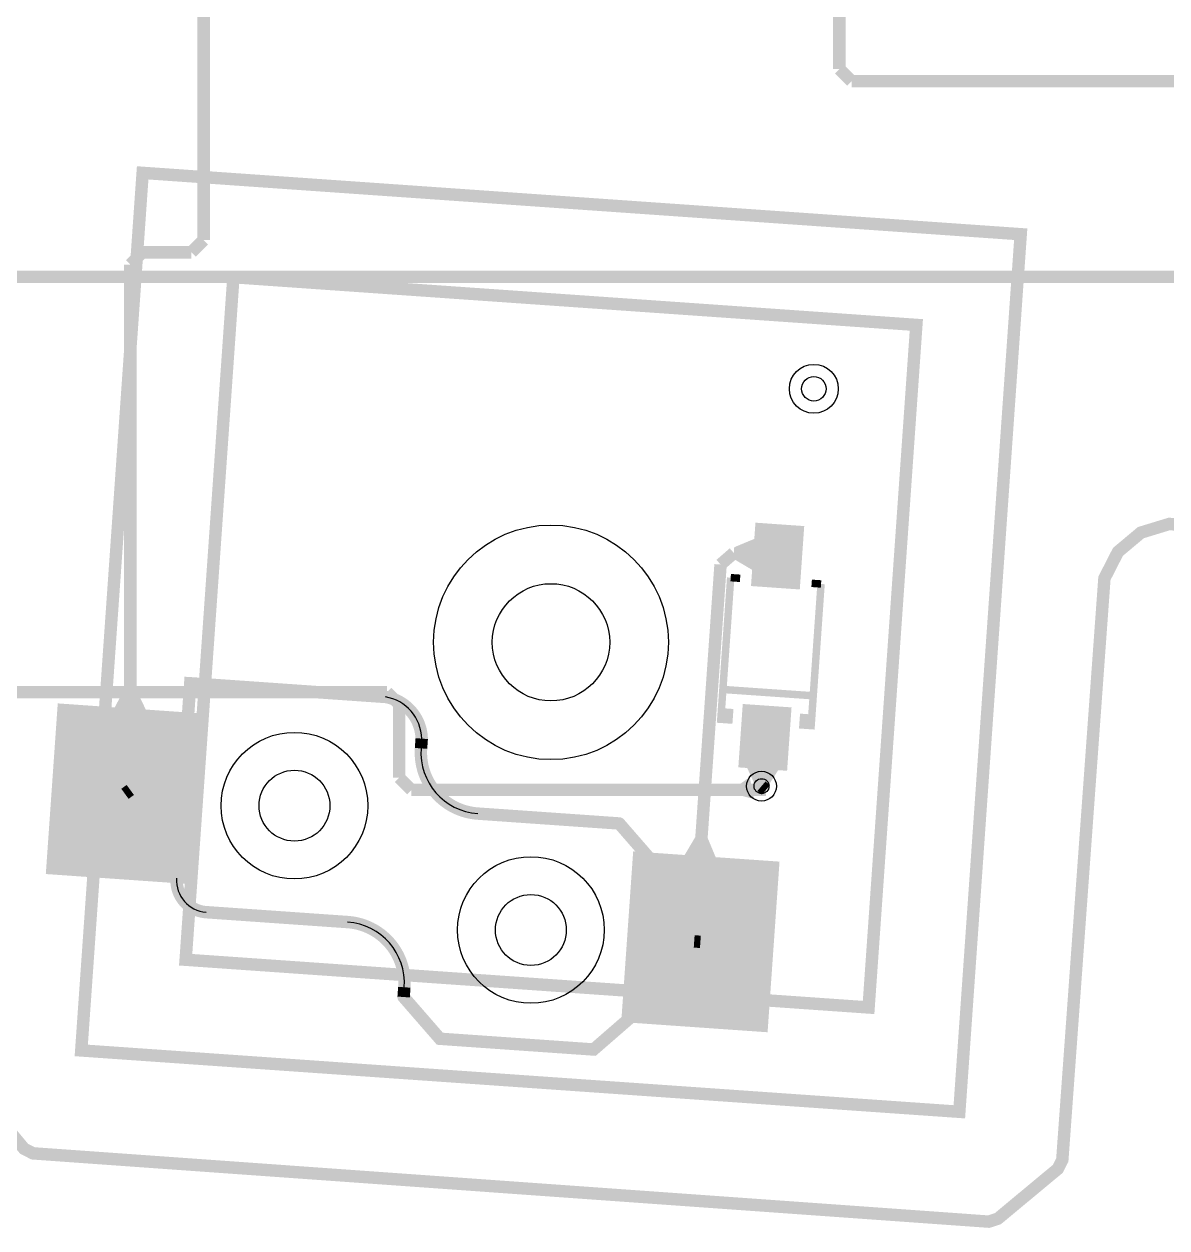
# Model space of a CAD drawing. Header units: millimetres. Extents: x -992 to -826, y 770 to 901.
# Drawn here: x -896 to -872.63, y 791.06 to 815.69 of the extents above; entities that cross this region are included whole.
import ezdxf

# ---------------------------------------------------------------- set-up
doc = ezdxf.new("R2010")
doc.units = ezdxf.units.MM
for name, color, linetype, true_color in [('BoardOutLine', 7, 'Continuous', 0xff00ff), ('BottomLayer', 7, 'Continuous', 0x0000ff), ('BottomPasteMaskLayer', 7, 'Continuous', 0x800000), ('BottomSilkLayer', 7, 'Continuous', 0x66cc33), ('BottomSolderMaskLayer', 7, 'Continuous', 0xaa00ff), ('Document', 7, 'Continuous', 0xffffff), ('Hole', 7, 'Continuous', 0x222222), ('Multi-Layer', 7, 'Continuous', 0xc0c0c0), ('TopLayer', 7, 'Continuous', 0xff0000), ('TopSilkLayer', 7, 'Continuous', 0xffcc00)]:
    doc.layers.add(name, color=color, linetype=linetype, true_color=true_color)

msp = doc.modelspace()

# ---------------------------------------------------------------- hatches: boundary and pattern name
at = {"layer": 'BottomLayer'}
for points in [[(-880.1407670815342, 804.1196850393702), (-880.0500889001779, 805.4165100330202), (-881.0476504953011, 805.4862585725173), (-881.1383286766575, 804.1894335788674)], [(-881.0708458216918, 805.1544754889511), (-881.1151460502922, 804.5210210820424), (-881.4819278638558, 804.7376352552707), (-881.4642087884176, 804.9910160020322)], [(-893.515044450089, 801.6626771653545), (-894.1484988569978, 801.7069723139448), (-893.9587731775464, 802.0756362712727), (-893.7047726695455, 802.0578740157482)], [(-895.5595123190247, 798.2971043942089), (-892.5668275336552, 798.087833375667), (-892.3226822453646, 801.5792989585981), (-895.3153670307341, 801.7885699771401)], [(-880.4002032004065, 800.4097282194566), (-880.3094996189993, 801.7065786131574), (-881.3070866141734, 801.7763271526544), (-881.3977647955297, 800.4795021590045)], [(-881.2157023114047, 800.4667665735333), (-880.582247904496, 800.4224612649227), (-880.7966954533911, 800.086692913386), (-881.0500787401576, 800.1044145288292)], [(-880.6812293624588, 800.2807315214632), (-881.1373228346458, 800.3125222250446), (-881.0211328422658, 800.5183007366016), (-880.7677470154941, 800.5006400812803)], [(-881.8614528829058, 798.6422428244858), (-882.4949072898146, 798.6865379730762), (-882.2782931165864, 799.0533223266448), (-882.0249123698248, 799.0356032512067)], [(-883.7920751841505, 795.2687071374144), (-880.7993903987808, 795.0594361188723), (-880.5552451104903, 798.5509017018036), (-883.5479298958599, 798.7601727203456)]]:
    msp.add_hatch(color=256, dxfattribs=at).paths.add_polyline_path(points)
at = {"layer": 'BottomPasteMaskLayer'}
for points in [[(-880.1407670815342, 804.1196850393702), (-880.0500889001779, 805.4165100330202), (-881.0476504953011, 805.4862585725173), (-881.1383286766575, 804.1894335788674)], [(-895.5595123190247, 798.2971043942089), (-892.5668275336552, 798.087833375667), (-892.3226822453646, 801.5792989585981), (-895.3153670307341, 801.7885699771401)], [(-880.4002032004065, 800.4097282194566), (-880.3094996189993, 801.7065786131574), (-881.3070866141734, 801.7763271526544), (-881.3977647955297, 800.4795021590045)], [(-883.7920751841505, 795.2687071374144), (-880.7993903987808, 795.0594361188723), (-880.5552451104903, 798.5509017018036), (-883.5479298958599, 798.7601727203456)]]:
    msp.add_hatch(color=256, dxfattribs=at).paths.add_polyline_path(points)
at = {"layer": 'BottomSilkLayer'}
for points in [[(-881.8163855727712, 801.6966979933961), (-881.4971729743461, 801.674376428753), (-881.5184353568708, 801.3703200406402), (-881.8376454152909, 801.3926416052834)], [(-879.816441452883, 801.5568478536959), (-880.1356515113031, 801.579169418339), (-880.1569138938279, 801.2751130302262), (-879.8377038354078, 801.2527914655831)]]:
    msp.add_hatch(color=256, dxfattribs=at).paths.add_polyline_path(points)
at = {"layer": 'BottomSolderMaskLayer'}
for points in [[(-880.1407670815342, 804.1196850393702), (-880.0500889001779, 805.4165100330202), (-881.0476504953011, 805.4862585725173), (-881.1383286766575, 804.1894335788674)], [(-895.5595123190247, 798.2971043942089), (-892.5668275336552, 798.087833375667), (-892.3226822453646, 801.5792989585981), (-895.3153670307341, 801.7885699771401)], [(-880.4002032004065, 800.4097282194566), (-880.3094996189993, 801.7065786131574), (-881.3070866141734, 801.7763271526544), (-881.3977647955297, 800.4795021590045)], [(-883.7920751841505, 795.2687071374144), (-880.7993903987808, 795.0594361188723), (-880.5552451104903, 798.5509017018036), (-883.5479298958599, 798.7601727203456)]]:
    msp.add_hatch(color=256, dxfattribs=at).paths.add_polyline_path(points)
at = {"layer": 'Document'}
for points in [[(-880.4879705359411, 804.9469519939041), (-880.6795275590553, 804.9603479806962), (-880.7331013462028, 804.1942214884431), (-880.5415443230887, 804.1808280416562)], [(-880.9869240538483, 804.6931775463553), (-881.0003200406402, 804.5016230632463), (-880.2341935483872, 804.4480492760987), (-880.2208001016003, 804.6396062992128)], [(-892.757360934722, 798.2013157226315), (-892.4871932943867, 802.0648793497588), (-888.6236296672594, 801.7947142494287), (-888.6070463564561, 801.7946856079541), (-888.5906006897585, 801.7968179926299), (-888.5745730723784, 801.8010750454425), (-888.5592367816189, 801.8073841819344), (-888.544853307387, 801.8156378287985), (-888.5316678936862, 801.825695258046), (-888.5199053571071, 801.8373849864755), (-888.5097662536148, 801.85050769953), (-888.5014234589898, 801.8648396496895), (-888.4950192212257, 801.8801364714573), (-888.4906627351443, 801.8961373478882), (-888.4884282805801, 801.9125694576229), (-888.4883539558798, 801.9291526266015), (-888.490441028309, 801.9456041051432), (-888.494653912446, 801.9616433889421), (-888.5009207769269, 801.9769970017778), (-888.5091347691994, 801.9914031583951), (-888.5191558374016, 802.0046162280468), (-888.5308131183024, 802.0164109225971), (-888.5439078505877, 802.0265861377744), (-888.5582167638217, 802.0349683820799), (-888.5734958852958, 802.041414734887), (-888.5894846998622, 802.0458152832954), (-888.6059105918213, 802.0480949961901), (-892.5961671323344, 802.3271196342394), (-892.6127793220797, 802.3271921244007), (-892.6292588554295, 802.3250956789482), (-892.6453237657196, 802.320866168299), (-892.6606991805331, 802.3145759598546), (-892.6751220247979, 802.3063326797869), (-892.688345522031, 802.2962773715427), (-892.7001434167116, 802.2845820825738), (-892.7103138455383, 802.2714469205862), (-892.7186827913332, 802.2570966296748), (-892.725107060495, 802.2417767449267), (-892.7294767330579, 802.2257493912882), (-892.7317170434342, 802.2092887985777), (-893.0107416814835, 798.2190322580647), (-893.0107662992158, 798.2024515022009), (-893.0086305903372, 798.1860088497801), (-893.0043709582924, 798.1699845680213), (-892.9980600090815, 798.1546517929593), (-892.9898053136817, 798.1402718738043), (-892.9797475744848, 798.12708991821), (-892.9680582270062, 798.1153306143799), (-892.9549365177437, 798.1051944012272), (-892.9406061079942, 798.0968540518666), (-892.9253112615168, 798.0904517286731), (-892.9093126810236, 798.0860965601055), (-892.8928830644684, 798.083862780597), (-892.8763024568718, 798.0837884652194), (-892.8598534769176, 798.0858748806883), (-892.8438164996782, 798.0900864637716), (-892.8284648775848, 798.0963514274702), (-892.8140602810977, 798.1045629846362), (-892.800848238499, 798.1145811681749), (-892.7890539508294, 798.1262352168023), (-892.7788784533061, 798.1393264856941), (-892.7704951886514, 798.1536318324139), (-892.7640470507371, 798.1689074204054), (-892.75964394894, 798.1848928752194), (-892.757360934722, 798.2013157226315)], [(-888.6361925323852, 801.7960248920499), (-888.5965054545657, 801.7881817251711), (-888.5572881902808, 801.7782526972957), (-888.5186502871178, 801.7662655436844), (-888.4806996743047, 801.7522537486657), (-888.4435423612265, 801.736256452102), (-888.4072821413035, 801.7183183400589), (-888.3720203020597, 801.698489519981), (-888.3378553421917, 801.6768253807238), (-888.3048826964266, 801.6533864378341), (-888.2731944689397, 801.6282381645082), (-888.2428791760753, 801.601450808702), (-888.2140214990891, 801.5730991969048), (-888.1867020476042, 801.5432625251217), (-888.1609971344393, 801.5120241376517), (-888.1369785624413, 801.4794712942779), (-888.114713423914, 801.4456949265202), (-888.0942639132061, 801.4107893836317), (-888.07568715298, 801.374852169048), (-888.0590350346488, 801.3379836680258), (-888.0443540734251, 801.300286867232), (-888.0316852783877, 801.2618670670655), (-888.0210640379287, 801.2228315875161), (-888.0125200209015, 801.1832894683826), (-888.0060770937455, 801.1433511646854), (-888.0017532538177, 801.1031282381284), (-887.9995605791212, 801.0627330454662), (-887.9982550854162, 801.0467410589099), (-887.9949436217867, 801.0310413087061), (-887.9896790449569, 801.0158843901988), (-887.9825453867379, 801.0015122341933), (-887.9736565127336, 800.9881542453192), (-887.963154304847, 800.9760236403326), (-887.9512063965986, 800.9653140448071), (-887.9380034974038, 800.9561964025306), (-887.9237563485176, 800.9488162469464), (-887.9086923592383, 800.9432913781854), (-887.893051977059, 800.9397099827708), (-887.8770848497066, 800.938129226008), (-887.8610458403299, 800.9385743395269), (-887.84519095944, 800.9410382185409), (-887.8297732785365, 800.9454815352516), (-887.8150388906466, 800.9518333665892), (-887.8012229822513, 800.9599923262682), (-887.7885460792996, 800.9698281830883), (-887.7772105272315, 800.9811839396524), (-887.7673972611911, 800.9938783383169), (-887.759262917988, 801.0077087543802), (-887.7529373359, 801.0224544303254), (-887.7485214822294, 801.0378799994945), (-887.746085841688, 801.0537392429501), (-887.7456692913387, 801.0697790195582), (-887.7480341894495, 801.1164157477687), (-887.7525323151872, 801.1628952489073), (-887.7591542303916, 801.2091199976927), (-887.7678860406764, 801.2549930033758), (-887.778709424583, 801.3004180132499), (-887.7916016720235, 801.3452997146123), (-887.8065357319315, 801.3895439347536), (-887.8234802690226, 801.4330578385548), (-887.842399729543, 801.4757501232777), (-887.8632544158693, 801.5175312101411), (-887.8860005698052, 801.5583134322774), (-887.9105904643953, 801.5980112186804), (-887.9369725040691, 801.6365412737531), (-887.9650913329001, 801.6738227520825), (-887.9948879507564, 801.7097774280728), (-888.0262998370973, 801.7443298600821), (-888.0592610821567, 801.7774075487164), (-888.0937025252374, 801.8089410889517), (-888.1295518998272, 801.8388643157623), (-888.1667339852322, 801.8671144429513), (-888.2051707644068, 801.8936321948909), (-888.2447815876537, 801.9183619308975), (-888.2854833418456, 801.9412517619791), (-888.3271906248177, 801.962253659711), (-888.3698159245611, 801.9813235570111), (-888.4132698028449, 801.9984214406038), (-888.4574610828793, 802.0135114349767), (-888.5022970406262, 802.0265618776571), (-888.5476835993579, 802.0375453856466), (-888.593525527051, 802.046438912878), (-888.6100508324324, 802.0481523304168), (-888.6266584074024, 802.0476941042443), (-888.6430640917488, 802.0450720747374), (-888.6589871796639, 802.0403311055479), (-888.6741552226987, 802.0335523159731), (-888.6883086914318, 802.0248516929821), (-888.7012054160887, 802.0143781066465), (-888.7126247301351, 802.0023107629323), (-888.7223712459416, 801.9888561374362), (-888.7302781979206, 801.9742444425308), (-888.7362102959313, 801.9587256883668), (-888.7400660401322, 801.942565405131), (-888.741779457671, 801.9260400997497), (-888.7413212314984, 801.9094325247797), (-888.7386992019915, 801.8930268404333), (-888.7339582328021, 801.8771037525183), (-888.7271794432273, 801.8619357094834), (-888.7184788202363, 801.8477822407505), (-888.7080052339006, 801.8348855160934), (-888.6959378901865, 801.823466202047), (-888.6824832646904, 801.8137196862405), (-888.6678715697849, 801.8058127342616), (-888.652352815621, 801.7998806362508), (-888.6361925323852, 801.7960248920499)], [(-880.7407848615699, 800.8876936753875), (-880.9323418846839, 800.9010896621795), (-880.8787680975363, 801.6672136144274), (-880.6872110744223, 801.6538201676404)], [(-887.9993268986539, 801.0762611125224), (-888.0132842265685, 800.8766471932945), (-888.0133128680435, 800.860063882491), (-888.0111804833679, 800.8436182157932), (-888.0069234305554, 800.8275905984128), (-888.0006142940638, 800.812254307653), (-887.9923606471998, 800.7978708334209), (-887.9823032179522, 800.7846854197197), (-887.9706134895226, 800.7729228831403), (-887.9574907764681, 800.7627837796479), (-887.9431588263084, 800.7544409850226), (-887.9278620045404, 800.7480367472583), (-887.9118611281094, 800.7436802611768), (-887.8954290183744, 800.7414458066128), (-887.8788458493957, 800.7413714819123), (-887.8623943708537, 800.7434585543416), (-887.8463550870547, 800.7476714384787), (-887.8310014742187, 800.7539383029598), (-887.8165953176014, 800.7621522952326), (-887.8033822479497, 800.772173363435), (-887.7915875533993, 800.7838306443359), (-887.781412338222, 800.7969253766217), (-887.7730300939165, 800.811234289856), (-887.7665837411097, 800.8265134113303), (-887.7621831927015, 800.8425022258971), (-887.759903479807, 800.8589281178564), (-887.7459436118874, 801.0585445770893), (-887.7458712405046, 801.0751569385945), (-887.7479678365601, 801.0916366254052), (-887.752197526714, 801.107701665511), (-887.7584879397953, 801.1230771816214), (-887.7667314450919, 801.1375000943932), (-887.7767869939427, 801.1507236237899), (-887.788482533119, 801.1625215115573), (-887.801617948703, 801.1726918925647), (-887.8159684900919, 801.1810607487733), (-887.831288615544, 801.187484886733), (-887.8473161934654, 801.1918543876625), (-887.863776987554, 801.1940944881891), (-887.8803893490593, 801.1941668595719), (-887.8968690358699, 801.1920702635164), (-887.9129340759757, 801.1878405733625), (-887.9283095920862, 801.1815501602812), (-887.942732504858, 801.1733066549846), (-887.9559560342547, 801.1632511061338), (-887.9677539220221, 801.1515555669574), (-887.9779243030295, 801.1384201513736), (-887.9862931592381, 801.1240696099845), (-887.9927172971979, 801.1087494845324), (-887.9970867981273, 801.092721906611), (-887.9993268986539, 801.0762611125224)], [(-887.7593726187454, 800.8592227584456), (-887.7617199251403, 800.8102848268103), (-887.7619304191054, 800.7612910854513), (-887.7600036999775, 800.7123347911321), (-887.7559434351555, 800.663509129338), (-887.7497573531193, 800.6149070369024), (-887.74145722872, 800.566621025108), (-887.7310588607658, 800.5187430035955), (-887.7185820419509, 800.47136410542), (-887.704050521181, 800.424574513584), (-887.6874919583686, 800.3784632893794), (-887.6689378717837, 800.3331182028643), (-887.6484235780609, 800.2886255657979), (-887.6259881249765, 800.245070067351), (-887.6016742171223, 800.2025346129051), (-887.575528134621, 800.1611001662466), (-887.547599645034, 800.120845595457), (-887.5179419086318, 800.0818475227924), (-887.4866113772066, 800.0441801788368), (-887.4536676866196, 800.0079152612086), (-887.4191735432876, 799.9731217980891), (-887.3831946048244, 799.9398660168303), (-887.3457993550666, 799.9082112178954), (-887.3070589737168, 799.8782176543702), (-887.2670472008588, 799.8499424172745), (-887.2258401965964, 799.8234393268928), (-887.1835163960878, 799.7987588303303), (-887.1401563602484, 799.77594790549), (-887.0958426224078, 799.7550499716531), (-887.0506595312124, 799.7361048068321), (-887.0046930900727, 799.7191484720569), (-886.9580307934605, 799.7042132427334), (-886.9107614603688, 799.69132754721), (-886.862975065249, 799.6805159126658), (-886.8147625667507, 799.6717989184239), (-886.7662157345865, 799.6651931567806), (-886.7174269748541, 799.6607112014226), (-886.7009661916305, 799.6584709351273), (-886.6849386461183, 799.6541012712657), (-886.6696185740651, 799.6476769759978), (-886.655268106151, 799.6393079707968), (-886.6421327828608, 799.6291374516621), (-886.6304373532178, 799.6173394389959), (-886.6203819292658, 799.6041158000659), (-886.6121385620964, 799.5896927950004), (-886.6058482980077, 799.574317205415), (-886.6016187651617, 799.5582521119104), (-886.5995223320385, 799.5417723926905), (-886.5995948691899, 799.5251600203202), (-886.6018351354851, 799.5086992370966), (-886.6062047993468, 799.4926716915845), (-886.6126290946146, 799.4773516195312), (-886.6209980998156, 799.4630011516172), (-886.6311686189503, 799.4498658283269), (-886.6429666316164, 799.438170398684), (-886.6561902705465, 799.4281149747319), (-886.670613275612, 799.4198716075626), (-886.6859888651974, 799.4135813434738), (-886.7020539587021, 799.4093518106279), (-886.718533677922, 799.4072553775046), (-886.7351460502922, 799.407327914656), (-886.7889994340327, 799.4121568693016), (-886.8426217211837, 799.4190963263384), (-886.8959302338798, 799.4281355861201), (-886.9488427780506, 799.4392607114064), (-887.0012777701525, 799.4524545488521), (-887.0531543629584, 799.4676967554547), (-887.1043925702129, 799.4849638299206), (-887.1549133899593, 799.504229148901), (-887.2046389263496, 799.525463008041), (-887.2534925097481, 799.5486326677794), (-887.3013988149457, 799.5737024038286), (-887.3482839773004, 799.6006335622562), (-887.3940757066254, 799.6293846190837), (-887.4387033986508, 799.6599112443107), (-887.482098243885, 799.6921663702657), (-887.5241933337091, 799.7261002641767), (-887.5649237635405, 799.7616606048531), (-887.6042267329061, 799.7987925633568), (-887.6420416422718, 799.8374388875407), (-887.6783101864786, 799.8775399903234), (-887.7129764446402, 799.9190340415638), (-887.7459869663653, 799.9618570633944), (-887.7772908541705, 800.0059430288659), (-887.8068398419567, 800.0512239637511), (-887.8345883694287, 800.0976300513519), (-887.8604936523423, 800.145089740146), (-887.8845157484718, 800.1935298541096), (-887.9066176191953, 800.2428757055441), (-887.9267651866023, 800.2930512102336), (-887.9449273860374, 800.3439790047563), (-887.9610762139978, 800.3955805657673), (-887.9751867713098, 800.4477763310707), (-887.987237301521, 800.500485822293), (-887.9972092244442, 800.5536277689687), (-888.0050871648066, 800.6071202338484), (-888.0108589759554, 800.6608807392341), (-888.0145157585871, 800.7148263941477), (-888.0160518744678, 800.768874022137), (-888.0154649551278, 800.8229402895221), (-888.0127559055119, 800.8769418338838), (-888.0105156392167, 800.8934026171074), (-888.006145975355, 800.9094301626195), (-887.9997216800872, 800.9247502346728), (-887.9913526748862, 800.9391007025869), (-887.9811821557515, 800.952236025877), (-887.9693841430853, 800.9639314555201), (-887.9561605041552, 800.9739868794721), (-887.9417374990898, 800.9822302466414), (-887.9263619095043, 800.9885205107303), (-887.9102968159997, 800.9927500435762), (-887.8938170967798, 800.9948464766994), (-887.8772047244095, 800.994773939548), (-887.860743941186, 800.9925336732529), (-887.8447163956739, 800.9881640093912), (-887.8293963236206, 800.9817397141233), (-887.8150458557064, 800.9733707089223), (-887.8019105324163, 800.9632001897876), (-887.7902151027733, 800.9514021771214), (-887.7801596788213, 800.9381785381913), (-887.7719163116519, 800.9237555331259), (-887.765626047563, 800.9083799435405), (-887.7613965147173, 800.8923148500359), (-887.7593000815939, 800.875835130816), (-887.7593726187454, 800.8592227584456)], [(-888.338092456185, 795.6971526543055), (-887.5958470916943, 794.843296926594), (-887.5841491677057, 794.8314996727972), (-887.5710113645413, 794.8213303684552), (-887.5566585093791, 794.8129630408363), (-887.5413362225776, 794.806540879988), (-887.5253067143755, 794.8021737883257), (-887.5088442976887, 794.7999364998732), (-884.36650495301, 794.5802032004066), (-884.3498916958617, 794.5801274444192), (-884.3334106958398, 794.5822209320174), (-884.3173439814367, 794.5864478387276), (-884.3019664917481, 794.5927358322808), (-884.2875413716214, 794.6009773103871), (-884.274315468631, 794.6110312420626), (-883.367106934214, 795.3996570993144), (-883.3553096804171, 795.4113550233029), (-883.345140376075, 795.4244928264673), (-883.3367730484563, 795.4388456816296), (-883.330350887608, 795.4541679684311), (-883.3259837959456, 795.4701974766332), (-883.3237465074931, 795.4866598933199), (-883.1040132080266, 798.6289992379986), (-883.1039374520392, 798.6456124951469), (-883.1060309396374, 798.6620934951688), (-883.1102578463476, 798.678160209572), (-883.1165458399008, 798.6935376992604), (-883.1247873180071, 798.7079628193873), (-883.1348412496826, 798.7211887223775), (-883.7379044958091, 799.4149326898655), (-883.7496024197976, 799.4267299436624), (-883.7627402229621, 799.4368992480045), (-883.7770930781243, 799.4452665756232), (-883.7924153649258, 799.4516887364715), (-883.8084448731279, 799.4560558281338), (-883.8249072898146, 799.4582931165863), (-886.6679781559565, 799.6570993141988), (-886.6845589118201, 799.6571239319311), (-886.7010015642409, 799.6549882230526), (-886.7170258459997, 799.6507285910077), (-886.7323586210618, 799.6444176417968), (-886.7467385402167, 799.636162946397), (-886.759920495811, 799.6261052072001), (-886.7716797996412, 799.6144158597215), (-886.7818160127938, 799.601294150459), (-886.7901563621544, 799.5869637407095), (-886.7965586853479, 799.5716688942321), (-886.8009138539155, 799.5556703137389), (-886.803147633424, 799.5392406971837), (-886.8032219488016, 799.5226600895871), (-886.8011355333329, 799.5062111096329), (-886.7969239502495, 799.4901741323935), (-886.7906589865509, 799.4748225103001), (-886.7824474293848, 799.460417913813), (-886.7724292458461, 799.4472058712144), (-886.7607751972188, 799.4354115835447), (-886.7476839283269, 799.4252360860214), (-886.7333785816071, 799.4168528213667), (-886.7181029936157, 799.4104046834524), (-886.7021175388016, 799.4060015816553), (-886.6856946913895, 799.4037185674373), (-883.8951003302008, 799.2085801371604), (-883.3610642621286, 798.5942418084837), (-883.573456946914, 795.5568529337061), (-884.4012623825249, 794.8372542545087), (-887.4386512573026, 795.0496494792991), (-888.1463703327407, 795.8638150876303), (-888.1580673438743, 795.8756145566099), (-888.1712044251996, 795.8857863131893), (-888.1855567976171, 795.8941563157966), (-888.2008788880602, 795.9005813513694), (-888.2169085313183, 795.9049514857697), (-888.2333714557561, 795.9071919447878), (-888.2499859761775, 795.9072643935492), (-888.2664678135371, 795.9051675924359), (-888.2825349590335, 795.9009374182953), (-888.2979124993575, 795.8946462505785), (-888.3123373205358, 795.8864017329073), (-888.3255626098835, 795.8763449312623), (-888.3373620790373, 795.8646479203046), (-888.3475338358126, 795.8515108391309), (-888.3559038386338, 795.8371584668381), (-888.362328874435, 795.8218363764908), (-888.3666990090741, 795.8058067332978), (-888.3689394683374, 795.7893438088934), (-888.3690119173465, 795.7727292884729), (-888.3669151164787, 795.7562474510821), (-888.3626849425775, 795.7401803055228), (-888.3563937750898, 795.724802765105), (-888.3481492576336, 795.7103779438038), (-888.3380924561857, 795.6971526543063)], [(-892.2718110236221, 797.6433020066041), (-892.3044988971403, 797.6466191853917), (-892.3369139718242, 797.65198236388), (-892.3689283130452, 797.6593703748729), (-892.4004155677757, 797.6687540596396), (-892.4312514632727, 797.6800963829969), (-892.461314297555, 797.693352579479), (-892.4904854197302, 797.7084703300156), (-892.5186496982832, 797.7253899684233), (-892.5456959754719, 797.7440447168935), (-892.5715175060411, 797.7643609495491), (-892.5960123785209, 797.7862584830278), (-892.6190839174467, 797.8096508929475), (-892.6406410649145, 797.8344458550024), (-892.6605987399653, 797.8605455093453), (-892.6788781743787, 797.8878468468176), (-892.6954072235535, 797.9162421155015), (-892.7101206512443, 797.9456192459918), (-892.7229603870343, 797.9758622937068), (-892.733875755525, 798.0068518964949), (-892.7428236763401, 798.0384657457281), (-892.7497688341541, 798.0705790690254), (-892.7546838180727, 798.1030651226997), (-892.7575492298175, 798.1357956919857), (-892.7583537602866, 798.1686415970726), (-892.7570942341886, 798.2014732029465), (-892.7570216970372, 798.2180855753169), (-892.7591181301605, 798.2345652945368), (-892.7633476630062, 798.2506303880414), (-892.7696379270951, 798.2660059776267), (-892.7778812942645, 798.2804289826922), (-892.7879367182165, 798.2936526216223), (-892.7996321478595, 798.3054506342885), (-892.8127674711498, 798.3156211534232), (-892.8271179390638, 798.3239901586242), (-892.8424380111171, 798.330414453892), (-892.8584655566292, 798.3347841177537), (-892.8749263398528, 798.337024384049), (-892.8915387122231, 798.3370969212003), (-892.908018431443, 798.3350004880771), (-892.9240835249476, 798.3307709552312), (-892.939459114533, 798.3244806911423), (-892.9538821195985, 798.3162373239729), (-892.9671057585285, 798.306181900021), (-892.9789037711947, 798.2944864703779), (-892.9890742903294, 798.2813511470878), (-892.9974432955304, 798.2670006791736), (-893.0038675907983, 798.2516806071204), (-893.0082372546599, 798.2356530616082), (-893.0104775209552, 798.2191922783848), (-893.0122505783453, 798.1785500801069), (-893.0118940250314, 798.1378707870563), (-893.0094088384229, 798.097265912215), (-893.0048018310907, 798.0568467645644), (-892.9980856320922, 798.0167241439574), (-892.9892786523515, 797.9770080373859), (-892.97840503419, 797.9378073174761), (-892.9654945851464, 797.89922944404), (-892.9505826962649, 797.8613801694981), (-892.93371024508, 797.8243632489837), (-892.914923483559, 797.7882801559217), (-892.8942739113141, 797.7532298038627), (-892.8718181344267, 797.7193082753338), (-892.8476177102752, 797.6866085584504), (-892.8217389787901, 797.6552202920109), (-892.7942528805974, 797.6252295197718), (-892.7652347625515, 797.5967184545789), (-892.7347641711891, 797.5697652529992), (-892.7029246346706, 797.5444438010733), (-892.669803433806, 797.5208235117725), (-892.6354913627958, 797.49896913472), (-892.6000824803382, 797.4789405786945), (-892.5636738517898, 797.4607927474033), (-892.5263652830818, 797.444575388977), (-892.4882590471263, 797.4303329595964), (-892.4494596034574, 797.4181045016254), (-892.41007331188, 797.407923536586), (-892.3702081409078, 797.3998179732664), (-892.3299733717937, 797.3938100312154), (-892.2894792989587, 797.3899161798325), (-892.2728669779644, 797.3898469686802), (-892.2563877438135, 797.3919466926627), (-892.2403235607767, 797.3961794249199), (-892.2249492914848, 797.4024727422277), (-892.2105279939526, 797.4107189641803), (-892.1973064205844, 797.4207769956312), (-892.1855107961701, 797.4324747408702), (-892.1753429471178, 797.4456120482295), (-892.1669768481471, 797.4599641347334), (-892.1605556455336, 797.4752854321979), (-892.1561892078365, 797.4913137889707), (-892.1539522460167, 797.5077749554184), (-892.1538830351119, 797.5243872764138), (-892.1559827593401, 797.5408665105333), (-892.1602154918365, 797.5569306935071), (-892.1665088093735, 797.5723049627053), (-892.174755031541, 797.5867262601145), (-892.1848130631889, 797.599947833333), (-892.1965108086038, 797.6117434575729), (-892.2096481161145, 797.6219113064294), (-892.224000202743, 797.6302774051862), (-892.2393215003033, 797.6366986075715), (-892.2553498571411, 797.6410650450297), (-892.2718110236221, 797.6433020066041)], [(-889.379169418339, 797.4408229616461), (-892.2721285242571, 797.6431191262384), (-892.2887118350607, 797.6431477677133), (-892.3051575017585, 797.6410153830377), (-892.3211851191389, 797.6367583302253), (-892.3365214098988, 797.6304491937336), (-892.3509048841308, 797.6221955468698), (-892.364090297832, 797.6121381176222), (-892.3758528344116, 797.6004483891926), (-892.385991937904, 797.5873256761381), (-892.3943347325293, 797.5729937259783), (-892.4007389702936, 797.5576969042104), (-892.405095456375, 797.5416960277794), (-892.4073299109391, 797.5252639180444), (-892.4074042356395, 797.5086807490655), (-892.4053171632103, 797.4922292705236), (-892.4011042790731, 797.4761899867245), (-892.3948374145921, 797.4608363738886), (-892.3866234223193, 797.4464302172712), (-892.3766023541168, 797.4332171476194), (-892.3649450732158, 797.4214224530691), (-892.35185034093, 797.4112472378918), (-892.3375414276958, 797.4028649935864), (-892.3222623062213, 797.3964186407795), (-892.3062734916547, 797.3920180923714), (-892.2898475996953, 797.389738379477), (-889.396885953772, 797.1874422148845), (-889.3803051979082, 797.1874175971523), (-889.3638625454875, 797.1895533060308), (-889.3478382637286, 797.1938129380757), (-889.3325054886666, 797.2001238872865), (-889.3181255695117, 797.2083785826864), (-889.3049436139173, 797.2184363218832), (-889.2931843100872, 797.2301256693619), (-889.2830480969345, 797.2432473786243), (-889.2747077475739, 797.2575777883739), (-889.2683054243804, 797.2728726348513), (-889.2639502558129, 797.2888712153444), (-889.2617164763044, 797.3053008318997), (-889.2616421609267, 797.3218814394961), (-889.2637285763956, 797.3383304194505), (-889.2679401594789, 797.3543673966899), (-889.2742051231775, 797.3697190187833), (-889.2824166803435, 797.3841236152704), (-889.2924348638822, 797.397335657869), (-889.3040889125097, 797.4091299455387), (-889.3171801814016, 797.419305443062), (-889.3314855281213, 797.4276887077167), (-889.3467611161127, 797.434136845631), (-889.3627465709267, 797.4385399474279), (-889.379169418339, 797.4408229616461)], [(-888.3546786893575, 795.9890119380241), (-888.3523267628599, 796.0379526070847), (-888.3521119015862, 796.0869492853495), (-888.3540345145619, 796.1359086992114), (-888.3580909417623, 796.1847376460025), (-888.3642734610803, 796.2333431714213), (-888.3725703030267, 796.2816327464875), (-888.3829656731353, 796.3295144436865), (-888.3954397820306, 796.3768971119696), (-888.4099688831001, 796.4236905502753), (-888.4265253177001, 796.4698056792428), (-888.4450775678088, 796.51515471079), (-888.465590316026, 796.5596513152326), (-888.4880245128065, 796.6032107856286), (-888.5123374507965, 796.6457501990313), (-888.5384828461356, 796.6871885743484), (-888.5664109265653, 796.7274470265028), (-888.5960685261794, 796.7664489166042), (-888.6273991866344, 796.8041199978444), (-888.6603432646275, 796.8403885568389), (-888.6948380454382, 796.8751855501455), (-888.7308178623163, 796.9084447357005), (-888.7682142214898, 796.9401027989218), (-888.8069559325547, 796.9700994732392), (-888.8469692439988, 796.9983776548222), (-888.8881779835991, 797.0248835112866), (-888.9305037034296, 797.0495665841744), (-888.9738658292003, 797.0723798850095), (-889.0181818136446, 797.0932799847486), (-889.0633672936608, 797.112227096456), (-889.1093362509138, 797.1291851510446), (-889.1560011755842, 797.1441218659397), (-889.2032732329591, 797.1570088065349), (-889.2510624325439, 797.1678214403212), (-889.299277799375, 797.17653918359), (-889.347827547206, 797.1831454406171), (-889.3966192532387, 797.1876276352555), (-889.41311462688, 797.1898282823745), (-889.4291806426595, 797.1941668692739), (-889.4445414429409, 797.200568901297), (-889.4589332788202, 797.208924453902), (-889.4721090387617, 797.2190900600951), (-889.4838424915679, 797.2308911737949), (-889.4939321708266, 797.2441251668344), (-889.5022048341416, 797.2585648081383), (-889.5085184377493, 797.27396216534), (-889.5127645754469, 797.2900528618434), (-889.5148703399543, 797.3065606162379), (-889.5147995747517, 797.3232019861213), (-889.5125534948959, 797.339691234879), (-889.5081706661576, 797.3557452378552), (-889.501726342837, 797.3710883436767), (-889.4933311756282, 797.3854571072577), (-889.4831293117185, 797.3986048132202), (-889.4712959197432, 797.4103057120606), (-889.458034182096, 797.4203588963265), (-889.4435718062338, 797.4285917502503), (-889.4281571148817, 797.434862913606), (-889.4120547822678, 797.4390647089008), (-889.3955412895973, 797.441124990225), (-889.3789001778005, 797.4410083820169), (-889.3250443447151, 797.4361791317917), (-889.2714196341423, 797.4292391871932), (-889.2181087352258, 797.4201992495953), (-889.165193853213, 797.4090732585548), (-889.1127565826944, 797.3958783703168), (-889.0608777817848, 797.3806349313597), (-889.0096374474407, 797.3633664470208), (-888.959114592105, 797.3440995452518), (-888.90938712187, 797.3228639355574), (-888.8605317163469, 797.2996923631848), (-888.8126237104252, 797.2746205586294), (-888.7657369781074, 797.2476871825393), (-888.7199438185951, 797.2189337661), (-888.6753148448036, 797.1884046469942), (-888.6319188744778, 797.1561469010323), (-888.5898228240746, 797.1222102695627), (-888.5490916055782, 797.08664708277), (-888.5097880264062, 797.0495121789822), (-888.4719726925606, 797.0108628201104), (-888.4357039151736, 796.9707586033508), (-888.4010376205918, 796.9292613692861), (-888.3680272641382, 796.8864351065276), (-888.336723747684, 796.8423458530449), (-888.3071753411584, 796.7970615943357), (-888.2794276081163, 796.7506521585916), (-888.2535233354791, 796.7031891090246), (-888.2295024675584, 796.6547456335156), (-888.2074020444608, 796.6053964317596), (-888.1872561449728, 796.5552176000785), (-888.1690958340115, 796.5042865140814), (-888.1529491147223, 796.4526817093512), (-888.1388408852981, 796.4004827603428), (-888.1267929005868, 796.3477701576804), (-888.1168237385448, 796.29462518404), (-888.1089487715903, 796.2411297888127), (-888.1031801428991, 796.1873664617386), (-888.0995267476791, 796.133418105708), (-888.097994219455, 796.0793679089247), (-888.0985849213808, 796.0252992166317), (-888.1012979425959, 795.971295402591), (-888.1034949291227, 795.9547969570322), (-888.1078306133109, 795.9387275046993), (-888.1142305274262, 795.9233630471764), (-888.1225847494632, 795.9089674773782), (-888.1327497911143, 795.8957880470457), (-888.1445510622603, 795.8840511200631), (-888.1577858696508, 795.8739582845351), (-888.1722268982703, 795.8656828904013), (-888.1876261155977, 795.8593670720571), (-888.2037190317001, 795.8551193071177), (-888.2202292419902, 795.853012553256), (-888.2368731746265, 795.8530829951158), (-888.2533649610133, 795.8553294228196), (-888.2694213457496, 795.8597132527499), (-888.2847665516944, 795.8661591902433), (-888.2991370165894, 795.8745565228172), (-888.312285919884, 795.8847610217176), (-888.3239874220124, 795.8965974191256), (-888.3340405433108, 795.9098624184777), (-888.3422726159536, 795.9243281861953), (-888.3485422496152, 795.9397462648502), (-888.3527417599278, 795.9558518405553), (-888.3547990180174, 795.972368291288), (-888.3546786893575, 795.9890119380241)]]:
    msp.add_hatch(color=256, dxfattribs=at).paths.add_polyline_path(points)
at = {"layer": 'TopLayer'}
msp.add_hatch(color=256, dxfattribs=at).paths.add_polyline_path([(-881.0783997967997, 799.8331242062486), (-881.1642316484634, 800.2821945643893), (-881.3551562103125, 800.1446050292102), (-881.3066090932183, 799.8906045212092)])

# ---------------------------------------------------------------- linework, layer by layer
at = {"layer": 'BoardOutLine', "const_width": 0.25400050800101603}
msp.add_lwpolyline([(-835.6793497586996, 801.5824485648973), (-872.5814325628652, 805.4610871221744), (-873.1651257302516, 805.2826263652529), (-873.6341630683262, 804.8890525781053), (-873.9110490220982, 804.3472694945391), (-874.7727711455424, 792.4449834899672), (-874.8659893319788, 792.2635763271528), (-876.0921767843537, 791.2437642875287), (-876.2765303530608, 791.1844805689612), (-895.8212598425198, 792.5819913639829), (-896.0029210058422, 792.67523495047), (-897.0226822453646, 793.9013462026926)], dxfattribs=at)
at = {"layer": 'BottomLayer', "const_width": 0.25400050800101603}
for points in [[(-892.3317246634494, 822.5176530353062), (-892.3317246634494, 811.2677165354332)], [(-892.331775463551, 811.26761493523), (-892.5817881635764, 811.0176276352554)], [(-893.5817881635764, 811.0176276352554), (-893.831775463551, 810.76761493523)], [(-892.5817881635764, 811.0176276352554), (-893.5817881635764, 811.0176276352554)], [(-893.8318516637034, 810.7675895351792), (-893.8318516637034, 800.0175260350522)], [(-881.7610363220728, 804.6298450596903), (-881.4899415798832, 804.8655067310136)], [(-881.489966979934, 804.8653797307596), (-880.5941071882145, 804.8028956057914)], [(-882.3002286004573, 796.9187198374398), (-881.7609855219712, 804.6299212598426)], [(-880.8536957073916, 801.0932181864365), (-880.9232918465838, 800.0955041910086)], [(-893.831775463551, 800.0176022352047), (-893.9411988823979, 799.9381762763527)], [(-882.1735585471172, 796.9097790195582), (-882.3002540005081, 796.9186436372875)]]:
    msp.add_lwpolyline(points, dxfattribs=at)
at = {"layer": 'BottomSilkLayer'}
for points, const_width in [([(-881.7457200914403, 801.6153416306834), (-881.5537211074424, 804.3610871221744)], 0.15240030480060962), ([(-881.5537211074424, 804.3610871221744), (-881.3611379222759, 804.3476250952504)], 0.15240030480060962), ([(-879.705740411481, 804.2318770637543), (-879.8983235966473, 804.2453390906783)], 0.15240030480060962), ([(-879.8977393954789, 801.4861315722633), (-879.705740411481, 804.2318770637543)], 0.15240030480060962), ([(-892.6788925577853, 801.1528067056136), (-892.6057150114301, 802.1992887985778), (-892.6057150114301, 802.1992887985778), (-888.6149606299214, 801.920218440437)], 0.25400050800101603), ([(-879.9155956311913, 801.9479298958599), (-881.6637795275592, 802.0701803403608)], 0.15240030480060962), ([(-887.8721107442216, 801.067741935484), (-887.8860553721108, 800.8680721361444)], 0.25400050800101603), ([(-886.726822453645, 799.5337058674119), (-883.8338836677674, 799.331394462789)], 0.25400050800101603), ([(-883.2307848615699, 798.6376174752351), (-883.8338836677674, 799.3313690627383), (-883.8338836677674, 799.331394462789)], 0.25400050800101603), ([(-892.8840487680976, 798.210185420371), (-892.8596393192787, 798.5593345186692)], 0.25400050800101603), ([(-883.2307848615699, 798.6376174752351), (-883.2551943103888, 798.2885191770386)], 0.25400050800101603), ([(-889.3877571755145, 797.3143256286514), (-892.2806451612904, 797.5166116332234)], 0.25400050800101603), ([(-888.2422402844807, 795.7804927609857), (-888.2282702565406, 795.9799847599696)], 0.25400050800101603), ([(-883.436474472949, 795.6950215900433), (-883.450444500889, 795.4955295910594), (-884.3576581153163, 794.706883413767), (-887.4999745999493, 794.9266192532386), (-888.2422402844807, 795.7804927609857)], 0.25400050800101603)]:
    msp.add_lwpolyline(points, dxfattribs=dict(at, const_width=const_width))
for centre, radius, start, end in [((-888.7641669151242, 801.0418176309488), 0.8924307848615699, 1.591211989204396, 80.33246225097963), ((-886.6396478249922, 800.7806449400755), 1.2499872999746, 176.00238892144068, 266.0011559675251), ((-892.2356472870844, 798.1648327197336), 0.6499872999746, 176.0000725835781, 266.0000041648603), ((-889.4752227625393, 796.0671903092255), 1.2499872999746, 355.9999686184617, 85.99992463372052)]:
    msp.add_arc(centre, radius, start, end, dxfattribs=at)
at = {"layer": 'Document', "const_width": 0.25400050800101603}
msp.add_lwpolyline([(-876.8783337566676, 793.432029464059), (-875.6227330454661, 811.3882143764289), (-893.578917957836, 812.6438404876811), (-894.8345440690882, 794.6876555753113), (-876.8783337566676, 793.432029464059)], close=True, dxfattribs=at)
at = {"layer": 'Document'}
for centre, radius in [((-879.8534417068835, 808.225552451105), 0.24993649987299976), ((-885.228600457201, 803.0381000762003), 1.1998983997967998), ((-890.474472948946, 799.6957073914149), 0.7249174498348998), ((-885.6400812801627, 797.1521463042927), 0.7249174498348998)]:
    msp.add_circle(centre, radius, dxfattribs=at)
at = {"layer": 'Hole'}
msp.add_circle((-880.9232918465838, 800.0955041910086), 0.15240030480060962, dxfattribs=at)
at = {"layer": 'Multi-Layer'}
for centre, radius in [((-879.8534417068835, 808.225552451105), 0.5), ((-885.228600457201, 803.0381000762003), 2.4000000000000004), ((-890.474472948946, 799.6957073914149), 1.5000000000000002), ((-880.9232918465838, 800.0955041910086), 0.30480060960121924), ((-885.6400812801627, 797.1521463042927), 1.5000000000000002)]:
    msp.add_circle(centre, radius, dxfattribs=at)
at = {"layer": 'TopLayer', "const_width": 0.25400050800101603}
for points in [[(-879.3317500635002, 822.5176530353062), (-879.3317500635002, 814.7676403352808)], [(-879.3317500635002, 814.7676403352808), (-879.0817627635256, 814.5176276352554)], [(-879.0817627635256, 814.5176276352554), (-865.5817373634748, 814.5176276352554)], [(-898.5817881635764, 810.5176276352554), (-870.0817373634748, 810.5176276352554)], [(-896.5817881635764, 802.0176022352047), (-888.5817881635764, 802.0176022352047)], [(-888.5817881635764, 802.0176022352047), (-888.331775463551, 801.76761493523)], [(-888.331775463551, 801.76761493523), (-888.331775463551, 800.2675895351792)], [(-888.331775463551, 800.2675895351792), (-888.0817881635764, 800.0176022352047)], [(-888.0817881635764, 800.0176022352047), (-880.8317500635003, 800.0176022352047)], [(-880.8317500635003, 800.0176022352047), (-880.923393446787, 800.0955549911101)]]:
    msp.add_lwpolyline(points, dxfattribs=at)
at = {"layer": 'TopSilkLayer', "const_width": 0.25400050800101603}
msp.add_lwpolyline([(-892.699745999492, 796.543357886716), (-878.7338582677166, 795.5667513335028), (-877.7572517145036, 809.5326390652783), (-891.7231648463298, 810.5092456184914), (-892.699745999492, 796.543357886716)], close=True, dxfattribs=at)

doc.saveas('drawing.dxf')
